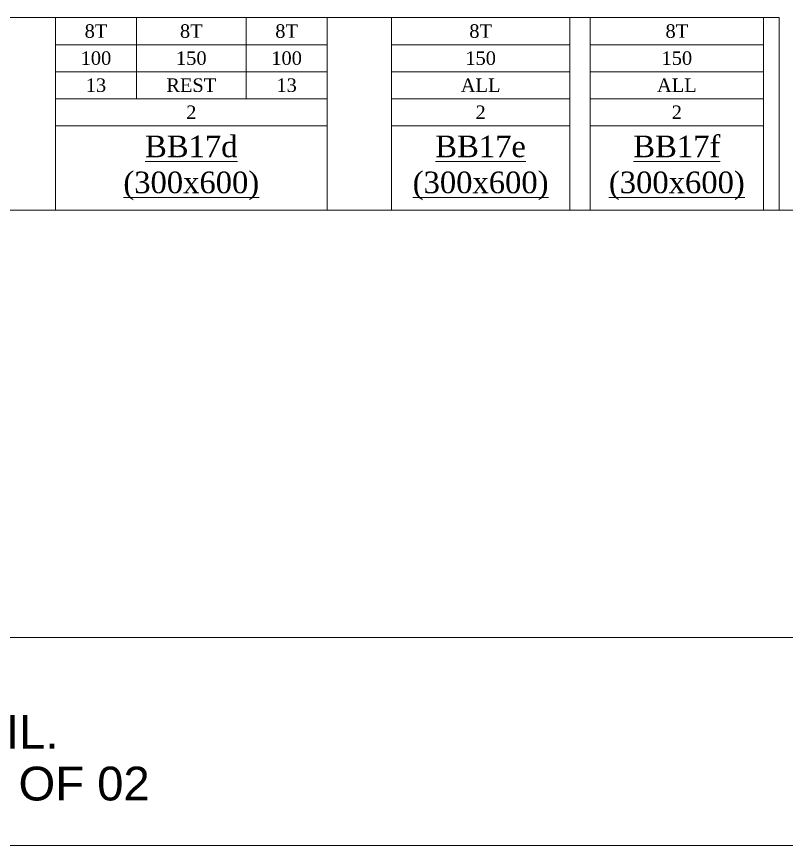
# Model space of a CAD drawing. Header units: inches. Extents: x 11017527 to 11245450, y -2821070 to -2693013.
# Drawn here: x 11073917 to 11085304, y -2740705 to -2728444 of the extents above; entities that cross this region are included whole.
import ezdxf
from ezdxf.enums import TextEntityAlignment as Align

# ---------------------------------------------------------------- set-up
doc = ezdxf.new("R2010")
doc.units = ezdxf.units.IN
doc.header["$LTSCALE"] = 0.5
doc.header["$MEASUREMENT"] = 0
for name, color, linetype, lineweight in [('S-SHEET', 251, 'Continuous', 0), ('S-TEXT', 7, 'Continuous', 0), ('S-TEXT L.S. BEAM NO.', 30, 'Continuous', 5), ('S-TEXT SHEET', 7, 'Continuous', 0)]:
    doc.layers.add(name, color=color, linetype=linetype, lineweight=lineweight)
doc.styles.add('ARIAL', font='arial.ttf')
doc.styles.add('TEXT', font='times.ttf')

msp = doc.modelspace()

# ---------------------------------------------------------------- linework, layer by layer
at = {"layer": 'S-SHEET'}
for p, q in [((11082400.796, -2728459.736, 0), (11068640.793, -2728459.736, 0)), ((11074490.793, -2728459.736, 0), (11074490.793, -2731305.524, 0)), ((11075690.793, -2728459.675, 0), (11075690.793, -2729659.69, 0)), ((11077310.796, -2728459.674, 0), (11077310.796, -2729659.689, 0)), ((11078510.796, -2728459.736, 0), (11078510.796, -2731305.524, 0)), ((11079460.793, -2728459.736, 0), (11079460.793, -2731305.524, 0)), ((11082100.796, -2728459.736, 0.012), (11085195.213, -2728459.701, 0.003)), ((11082100.796, -2728459.736, 0), (11082100.796, -2731305.523, 0)), ((11082100.796, -2728459.736, 0), (11082100.796, -2731305.523, 0)), ((11082400.796, -2728459.736, 0), (11082400.796, -2731305.523, 0)), ((11082400.796, -2728459.736, -0.012), (11082400.796, -2731305.523, -0.012)), ((11084965.213, -2728459.701, 0.003), (11084965.213, -2731305.488, 0.003)), ((11085195.213, -2728459.701, -0.014), (11085195.213, -2731305.488, -0.014)), ((11078510.796, -2728859.736, 0.017), (11074490.793, -2728859.736, 0.014)), ((11082100.796, -2728859.736, 0.018), (11079460.793, -2728859.736, 0.012)), ((11082400.796, -2728859.736, -0.003), (11084965.213, -2728859.701, 0.003)), ((11078510.796, -2729259.736, 0.017), (11074490.793, -2729259.736, 0.014)), ((11082100.796, -2729259.736, 0.018), (11079460.793, -2729259.736, 0.012)), ((11082400.796, -2729259.736, -0.003), (11084965.213, -2729259.701, 0.003)), ((11078510.796, -2729659.736, 0.017), (11074490.793, -2729659.736, 0.014)), ((11082100.796, -2729659.736, 0.018), (11079460.793, -2729659.736, 0.012)), ((11082400.796, -2729659.736, -0.003), (11084965.213, -2729659.701, 0.003)), ((11078510.796, -2730059.736, 0.017), (11074490.793, -2730059.736, 0.014)), ((11082100.796, -2730059.736, 0.018), (11079460.793, -2730059.736, 0.012)), ((11082400.796, -2730059.736, -0.003), (11084965.213, -2730059.701, 0.003)), ((11057421.852, -2731305.48, 0.004), (11115101.842, -2731305.48, 0.004)), ((11082400.796, -2731305.523, 0), (11068640.793, -2731305.523, 0)), ((11082100.796, -2731305.523, 0.012), (11085195.213, -2731305.488, 0.003)), ((11057421.852, -2737629.24, 0.006), (11115101.842, -2737629.24, 0.006)), ((11057421.852, -2740705.393, -0.007), (11115101.842, -2740705.393, -0.007))]:
    msp.add_line(p, q, dxfattribs=at)
msp.add_lwpolyline([(11115101.842, -2740705.393), (11057421.852, -2740705.393), (11057421.852, -2693362.917), (11115101.842, -2693362.917)], close=True, dxfattribs=at)

# ---------------------------------------------------------------- texts
at = {"layer": 'S-TEXT', "char_height": 200, "attachment_point": 5, "style": 'TEXT'}
for s, insert, width in [('8T', (11075090.793, -2728659.684, -0.001), 1200), ('8T', (11076500.795, -2728659.722, -0.001), 1620.00282), ('8T', (11077910.796, -2728659.683, -0.001), 1200), ('8T', (11080780.795, -2728659.721, -0.001), 2640.00282), ('8T', (11083683.004, -2728659.703, 0.001), 2564.41704), ('\\pxt9.000002;100', (11075090.793, -2729059.684, 0), 1200), ('\\pxt9.000002;150', (11076500.795, -2729059.706, -0.001), 1620.00282), ('\\pxt9.000002;100', (11077910.796, -2729059.683, 0), 1200), ('\\pxt9.000002;150', (11080780.795, -2729059.706, 0), 2640.00282), ('\\pxt9.000002;150', (11083683.004, -2729059.703, 0.003), 2564.41704), ('13', (11075090.793, -2729459.684, 0), 1200), ('REST', (11076500.795, -2729459.706, -0.001), 1620.00282), ('13', (11077910.796, -2729459.683, 0), 1200), ('{\\fTimes New Roman|b0|i0|c0|p18;ALL}', (11080780.795, -2729459.706, 0), 2640.00282), ('ALL', (11083683.004, -2729459.713, 0.003), 2564.41704), ('2', (11076500.795, -2729859.722, 0), 4020.00282), ('2', (11080780.795, -2729859.721, 0.009), 2640.00282), ('2', (11083683.004, -2729859.697, 0.002), 2564.41704)]:
    msp.add_mtext(s, dxfattribs=dict(at, insert=insert, width=width))
at = {"layer": 'S-TEXT L.S. BEAM NO.', "linetype": 'ByBlock', "char_height": 319.2745, "attachment_point": 5, "style": 'TEXT'}
for s, insert, width in [('{\\LBB17d\\P(300x600)}', (11076500.795, -2730682.63, -0.001), 4020.00282), ('{\\LBB17e\\P(300x600)}', (11080780.795, -2730682.615, -0.001), 2640.00282), ('{\\LBB17f\\P(300x600)}', (11083683.004, -2730682.597, -0.002), 2564.41704)]:
    msp.add_mtext(s, dxfattribs=dict(at, insert=insert, width=width))
at = {"layer": 'S-TEXT SHEET', "color": 7, "style": 'ARIAL', "width": 1}
for s, p in [('BASEMENT FLOOR SLAB AND BEAM L.S. DETAIL.', (11058003.299, -2739025.437, 0.001)), ('L.S. SHEET NO. 01 OF 02', (11067579.749, -2739790.302, 0.001))]:
    msp.add_text(s, height=500, dxfattribs=at).set_placement(p, align=Align.MIDDLE_LEFT)

doc.saveas('drawing.dxf')
